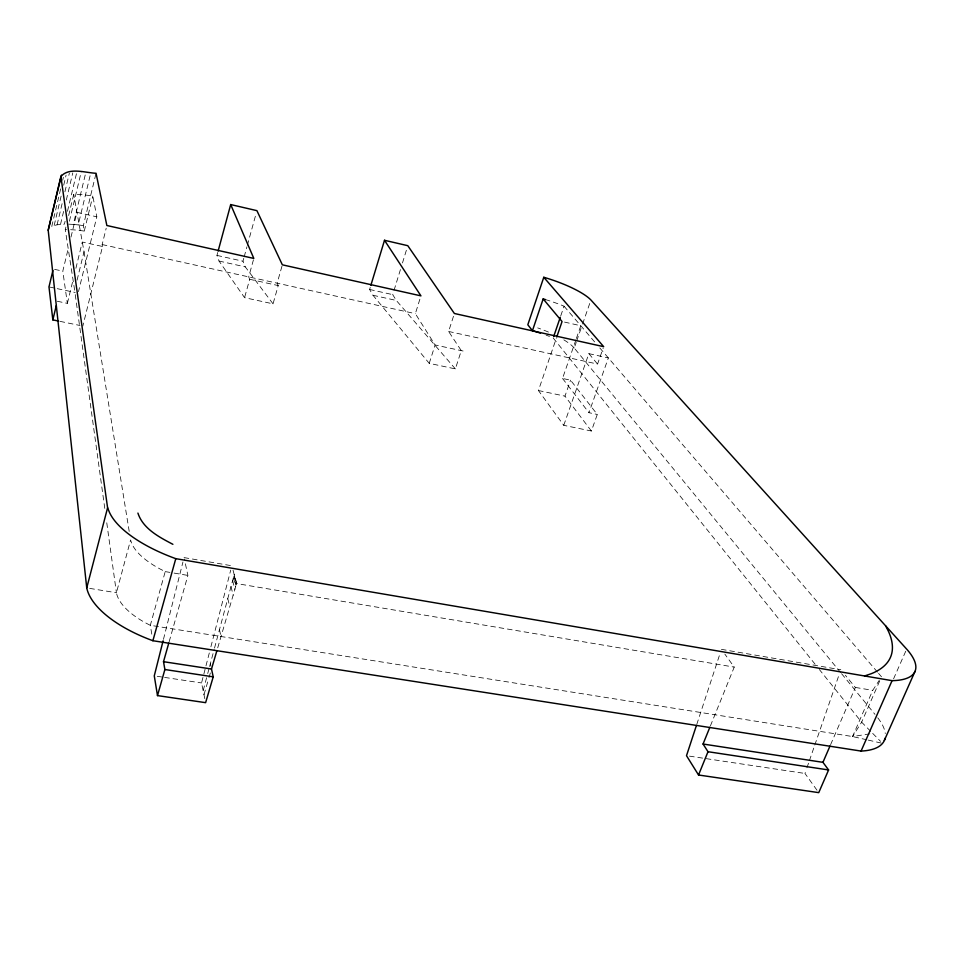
<?xml version="1.0" encoding="UTF-8"?>
<svg xmlns="http://www.w3.org/2000/svg" width="964" height="964" viewBox="0 0 964 964"><rect width="100%" height="100%" fill="white"/><g stroke="black" fill="none" stroke-linecap="round" stroke-linejoin="round"><path stroke-width="0.72" stroke-dasharray="4.82 3.62" d="M60.636 188.884L51.779 226.347L57.093 224.781L64.407 224.13L65.094 221.274M62.684 180.232L63.371 177.352M54.165 225.456L61.31 195.27M63.696 185.208L66.082 175.147M57.093 224.781L62.54 201.85M64.925 191.812L69.348 173.183M60.527 224.335L63.925 210.044M66.311 200.042L72.782 172.869M67.468 211.297L77.012 171.363M74.638 290.128L65.263 229.673L66.275 225.431M68.649 215.538L73.734 194.33L75.047 194.318A50.285 13.147 14.7 0 1 92.809 196.066L96.81 216.816L78.482 291.646M69.396 221.238L81.313 171.52M68.685 224.166L73.312 224.419L85.603 173.351M57.322 301.262L67.359 303.371L62.805 271.125L68.215 248.664M71.011 237.048L76.963 212.345L96.81 216.816M73.312 224.419L78.229 224.901L90.194 175.388M70.637 229.709A49.935 13.978 14.5 0 1 84.278 231.095L83.362 225.612L96.063 173.279M84.278 231.095L92.809 196.066M67.359 303.371L73.059 279.934M75.903 268.269L82.289 242.024L102.533 246.483L82.832 326.073M77.072 280.163L84.025 251.688L73.734 194.33M102.533 246.483L102.16 244.555L106.197 228.227M163.458 639.361L182.943 561.988M204.802 698.671L201.548 682.946L209.405 652.568M210.899 646.784L230.721 570.11M214.526 648.049L234.228 574.556L236.144 585.028L233.818 576.123M203.199 690.537L207.344 674.957M207.718 673.535L209.224 667.871M209.61 666.461L214.141 649.471M281.958 266.233L277.15 283.163L278.222 285.573L273.041 303.841L244.567 297.659L219.045 261.051L216.948 255.412L217.731 252.508M273.041 303.841L245.278 266.883L242.964 261.22L243.759 258.328M244.157 256.882L246.941 246.772M247.338 245.326L255.713 214.984M866.829 739.786L852.562 736.544L150.312 625.323A71.312 32.089 15.1 0 1 116.427 592.74L130.586 539.973L131.405 542.575A72.095 30.354 15.3 0 0 160.566 569.242L165.218 571.604L150.312 625.323L151.951 635.119M253.436 259.846L248.7 276.885L249.676 279.283L244.567 297.659M169.158 641.711L187.896 575.412L184.353 559M203.982 694.695L208.573 678.993M208.995 677.572L210.67 671.872M217.719 647.82L236.566 583.569L232.866 569.531M453.49 316.252L448.609 331.471L461.298 350.643L455.37 368.899L429.233 363.344L372.996 295.261L369.61 289.477L370.465 286.67M455.37 368.899L396.288 300.443L392.722 294.635L393.613 291.755M394.047 290.321L400.699 268.727M402.47 262.967L406.892 248.567M463.069 351.017L435.089 344.979L415.351 313.662L420.497 297.225M429.233 363.344L435.089 344.979M696.743 724.494L720.012 653.604M560.747 315.867L564.048 306.203L561.397 305.106A48.429 12.158 18.4 0 0 545.467 299.587M575.882 339.906L562.518 378.454L570.543 380.178L597.294 414.448L591.39 431.016L563.759 425.329L538.418 390.528L556.264 338.436M817.014 790.239L804.976 773.453L806.446 769.2M806.94 767.778L808.904 762.09M809.399 760.668L814.303 746.461M814.797 745.039L839.343 674.005M576.376 338.484L580.786 325.748L563.494 321.856M840.608 672.511L574.243 348.028L576.207 342.377M576.701 340.967L582.087 325.422M582.581 324.012L589.944 302.829M591.39 431.016L564.976 396.144L570.543 380.178M563.759 425.329L588.859 353.643L608.356 357.933L588.956 412.7L597.294 414.448M448.609 331.471L597.547 364.055L603.211 348.004M710.408 725.904L734.231 667.1L724.832 654.086M830.594 744.678L855.381 687.44L845.368 675.27M869.817 733.833L852.562 736.544L872.745 690.345L879.12 680.512M879.698 680.946L861.647 722.181L852.562 736.544M893.568 678.849L906.666 649.109M235.638 579.774L236.566 583.569L734.231 667.1M65.263 229.673L66.576 229.625M78.229 224.901L83.362 225.612M157.228 676.306L163.133 677.186M164.615 677.415L201.548 682.946M689.465 756.138L804.976 773.453M89.7 588.389L116.427 592.74L106.341 519.704M165.218 571.604L172.616 572.845M174.086 573.086L187.896 575.412M855.381 687.44L872.745 690.345M184.052 557.602L231.842 565.772M721.409 649.35L840.813 669.739M59.973 321.349L79.976 325.483M538.418 390.528L564.976 396.144M48.983 286.911L75.216 292.466M54.611 269.366L62.805 271.125M102.16 244.555L415.351 313.662M249.676 279.283L278.222 285.573M219.045 261.051L245.278 266.883M216.948 255.412L242.964 261.22M369.61 289.477L392.722 294.635M372.996 295.261L396.288 300.443M868.263 740.111L882.53 743.365M548.444 332.074L547.323 331.592A47.694 12.677 18.4 0 0 537.719 327.905M870.685 731.351L861.647 722.181L819.316 669.462M872.697 733.387L880.566 741.364M564.048 306.203L595.053 342.389M599.801 347.944L877.601 672.257M878.578 673.402L881.506 676.812M588.859 353.643L597.547 364.055M841.572 673.667L874.987 714.372M553.191 337.978L815.556 664.774M562.518 378.454L588.956 412.7M233.396 577.689L235.71 586.474M232.601 580.581L234.867 589.378M230.986 586.594L233.168 595.174M227.757 598.584L229.781 606.705M219.443 629.649L221.033 636.517M210.357 663.618L210.935 666.317M84.025 251.688L129.417 532.718M75.252 294.598L104.895 509.269M563.856 339.858A47.694 12.677 18.4 0 1 574.243 348.028M877.782 717.831A83.386 31.523 23.9 0 1 885.265 733.544M546.13 335.159A48.116 12.93 18.5 0 1 549.468 336.436"/><path stroke-width="1.45" d="M885.036 738.304A83.386 31.523 23.9 0 1 861.057 751.077L152.89 640.723A99.015 44.392 15.1 0 1 86.736 587.907L48.2 230.251L60.889 176.508C69.022 167.001 85.121 172.785 96.063 173.279L106.859 225.504L253.821 258.424L230.697 204.561L256.906 210.646L282.356 264.823L420.931 295.864L384.503 240.289L370.887 285.26M61.419 175.159L48.2 230.251M52.912 270.438L48.983 286.911L52.839 319.879L58.551 321.06M52.839 319.879L56.286 305.564M163.097 640.819L154.276 675.86L157.493 695.598L205.621 702.66L213.225 676.836L211.502 669.016L216.9 650.652M86.736 587.907L107.594 507.775L60.889 176.508M218.129 251.05L230.697 204.561M152.89 640.723L175.785 558.662A100.678 40.898 15.4 0 1 109.306 512.029L107.594 507.775M157.493 695.598L164.88 669.522L163.518 661.69L168.76 643.145M696.273 725.916L686.501 755.692L698.539 774.996L818.737 792.637L828.594 769.959L822.943 762.331L703.057 744.027L709.841 727.29M861.057 751.077L892.074 680.656A84.615 28.944 23.2 0 0 906.666 649.109L590.92 299.997A48.152 11.52 18.4 0 0 543.78 277.283L527.814 324.772L532.441 330.7A48.116 12.93 18.5 0 1 540.467 333.158M532.441 330.7L543.166 298.912A48.429 12.158 18.4 0 1 545.467 299.587M553.661 336.605L560.277 317.252M556.746 337.026L562.06 321.53L543.166 298.912M698.539 774.996L708.01 751.715L703.057 744.027M822.943 762.331L830.004 746.028M884.325 740.448L915.017 671.39M864.539 675.969L871.082 673.776A192.921 66.793 21.6 0 0 888.495 631.468L885.699 625.937M164.88 669.522L213.225 676.836M708.01 751.715L828.594 769.959M163.518 661.69L211.502 669.016M175.785 558.662L892.074 680.656M384.503 240.289L407.784 245.687L454.381 313.493L603.681 346.666L543.78 277.283M172.893 544.311C159.277 537.153 142.973 528.754 137.912 513.077"/></g></svg>
